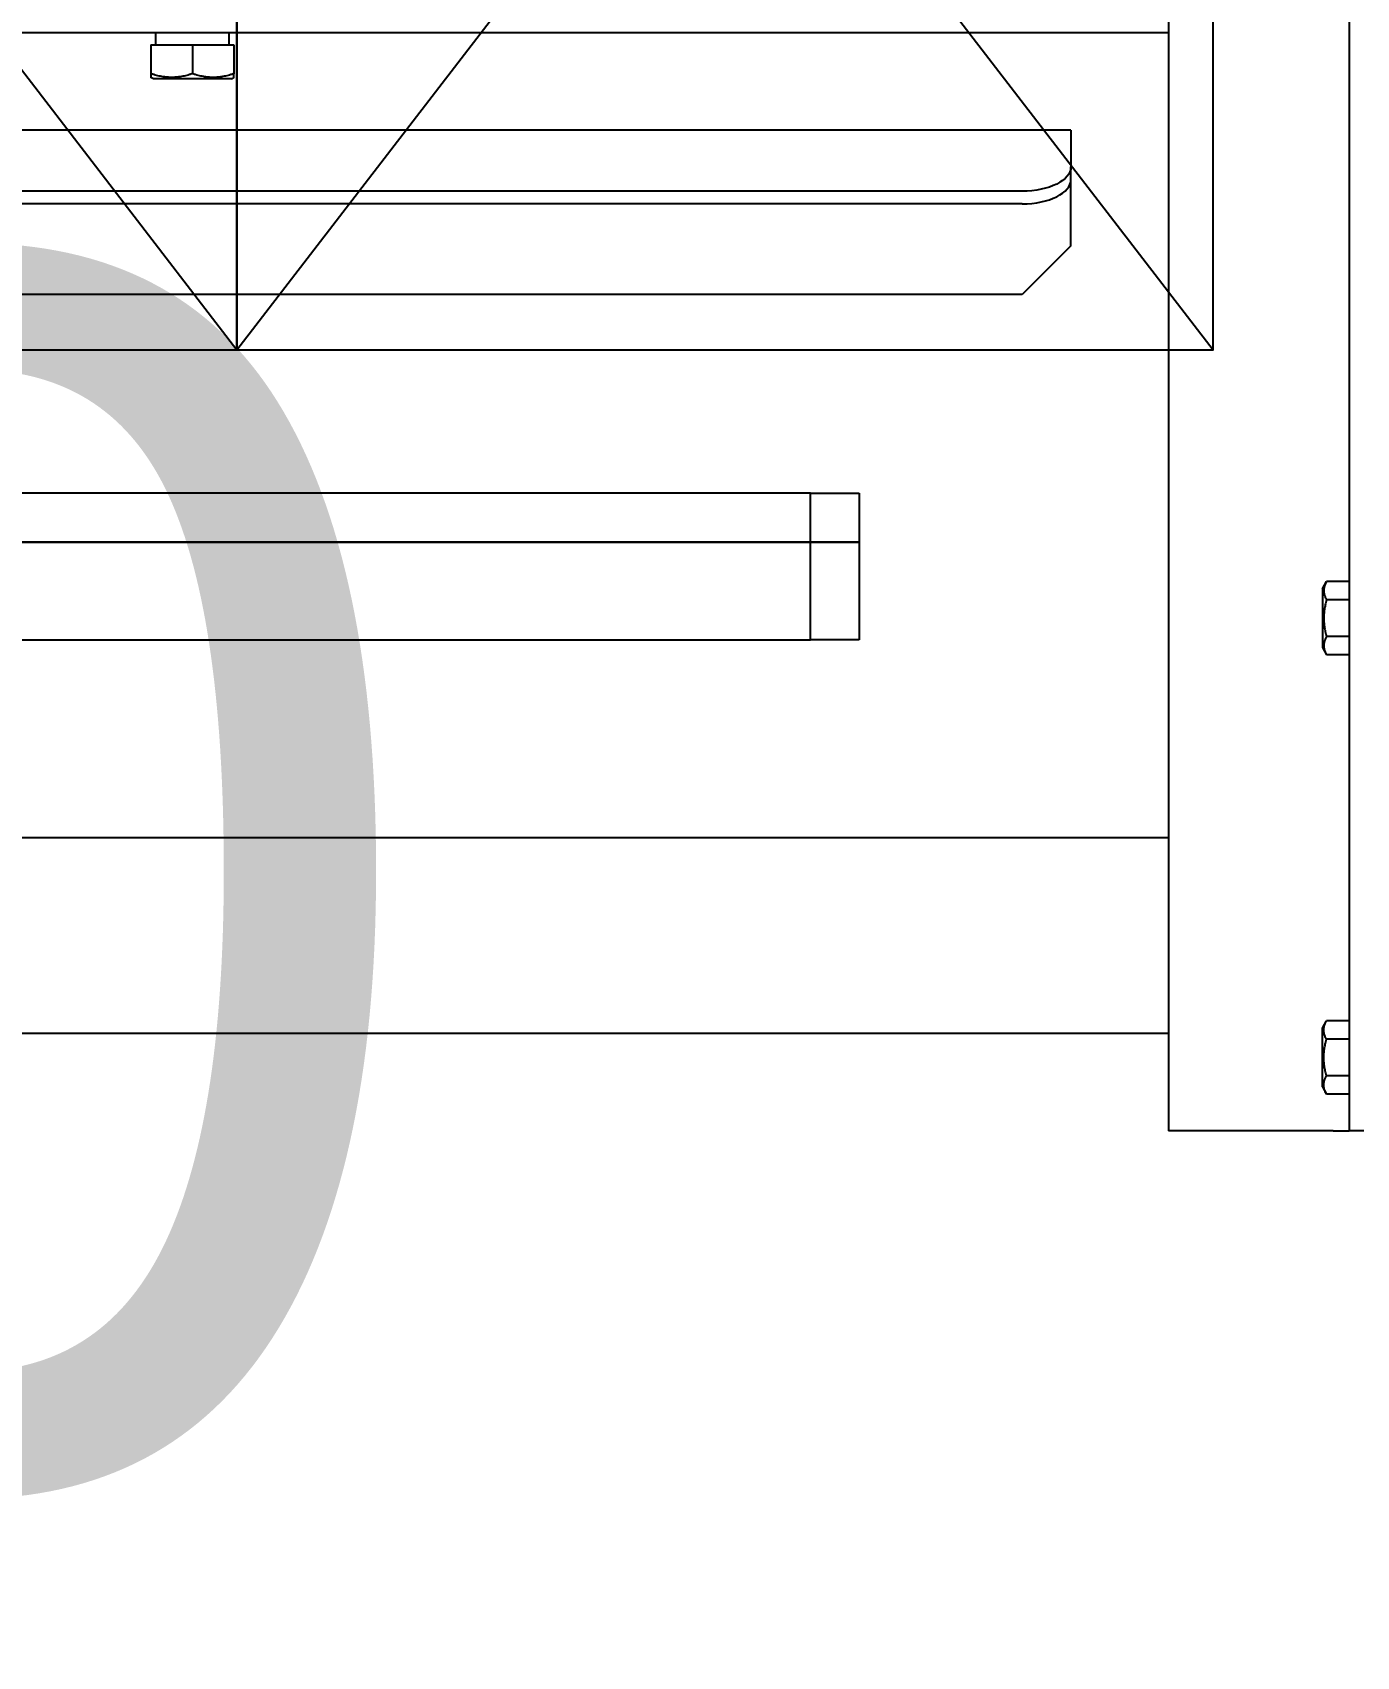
# Model space of a CAD drawing. Header units: millimetres. Extents: x -383313 to -161684, y -117025 to 99224.
# Drawn here: x -328438.3 to -328167, y 32398 to 32730.6 of the extents above; entities that cross this region are included whole.
import ezdxf

# ---------------------------------------------------------------- set-up
doc = ezdxf.new("R2010")
doc.units = ezdxf.units.MM
doc.header["$MEASUREMENT"] = 0
doc.layers.get('Defpoints').update_dxf_attribs({"color": 31})
for name, color, linetype in [('001__КОНСТРУКТИВ__размеры внутр.', 7, 'Continuous'), ('PV-5D2C5', 7, 'Continuous'), ('PV-CB35', 7, 'Continuous'), ('Робот', 30, 'Continuous')]:
    doc.layers.add(name, color=color, linetype=linetype)
doc.styles.add('PSTUDIO', font='arial.ttf')
doc.dimstyles.new('PS_TICK', dxfattribs={"dimscale": 100, "dimtxt": 2.5, "dimasz": 1, "dimexe": 2, "dimexo": 2, "dimgap": 1, "dimtad": 1, "dimdec": 0, "dimzin": 0, "dimdsep": 46, "dimtxsty": 'PSTUDIO', "dimblk": 'ARCHTICK', "dimcen": 2, "dimdle": 1.5, "dimse1": 1, "dimse2": 1, "dimadec": 0, "dimazin": 0, "dimtfac": 1, "dimtdec": 0, "dimtix": 1, "dimtmove": 1, "dimatfit": 3, "dimldrblk": 'ARCHTICK', "dimfxl": 1, "dimtolj": 1, "dimtzin": 0, "dimarcsym": 0})

# ---------------------------------------------------------------- blocks, each defined once
blk = doc.blocks.new('_ArchTick')
at = {"color": 0, "linetype": 'ByBlock', "const_width": 0.15}
blk.add_lwpolyline([(-0.5, -0.5), (0.5, 0.5)], dxfattribs=at)
blk = doc.blocks.new('*D251')
at = {"layer": '001__КОНСТРУКТИВ__размеры внутр.', "color": 0, "linetype": 'ByBlock', "lineweight": -2, "ltscale": 100, "transparency": 16777216}
for p, q in [((-329342.69, 32909.38), (-329342.69, 32129.36)), ((-328142.69, 32909.38), (-328142.69, 32129.36)), ((-327992.69, 32329.36), (-329492.69, 32329.36))]:
    blk.add_line(p, q, dxfattribs=at)
at = {"layer": 'Defpoints', "color": 0, "ltscale": 100, "transparency": 16777216}
for p in [(-329342.69, 33109.38), (-328142.69, 33109.38), (-329342.69, 32329.36)]:
    blk.add_point(p, dxfattribs=at)
at = {"layer": '001__КОНСТРУКТИВ__размеры внутр.', "color": 0, "lineweight": -2, "ltscale": 100, "transparency": 16777216, "xscale": 100, "yscale": 100, "zscale": 100, "rotation": 180}
blk.add_blockref('_ArchTick', (-329342.69, 32329.36), dxfattribs=at)
at = {"layer": '001__КОНСТРУКТИВ__размеры внутр.', "color": 0, "lineweight": -2, "ltscale": 100, "transparency": 16777216, "xscale": 100, "yscale": 100, "zscale": 100}
blk.add_blockref('_ArchTick', (-328142.69, 32329.36), dxfattribs=at)
at = {"layer": '001__КОНСТРУКТИВ__размеры внутр.', "color": 0, "ltscale": 100, "transparency": 16777216, "insert": (-328742.69, 32557), "char_height": 250, "attachment_point": 5, "style": 'PSTUDIO'}
blk.add_mtext('\\A1;1200', dxfattribs=at)
blk = doc.blocks.new('A$C26c17928')
at = {"layer": 'PV-5D2C5'}
for p, q in [((567.5, -165), (361.26, -165)), ((567.5, -165), (577.5, -165)), ((567.5, -175), (567.5, -165)), ((577.5, -165), (577.5, -175)), ((567.5, -175), (361.26, -175)), ((361.26, -175), (567.5, -175)), ((567.5, -175), (577.5, -175)), ((567.5, -195), (567.5, -175)), ((577.5, -175), (567.5, -175)), ((577.5, -175), (577.5, -195)), ((361.17, -195), (567.5, -195)), ((577.5, -195), (567.5, -195))]:
    blk.add_line(p, q, dxfattribs=at)
blk = doc.blocks.new('Робот ABB IRB660_3.15 (сверху)')
at = {"layer": 'Робот'}
blk.add_circle((0, 0), 3150, dxfattribs=at)
blk = doc.blocks.new('*U206')
at = {"layer": 'PV-CB35'}
for p, q in [((2952.54, 1872.97), (2952.54, 1172.97)), ((2989.54, 1872.97), (2989.54, 1172.97)), ((2302.54, 1397.97), (2952.54, 1397.97)), ((2745.04, 1395.47), (2745.04, 1397.97)), ((2760.04, 1395.47), (2760.04, 1397.97)), ((2744.04, 1395.47), (2752.54, 1395.47)), ((2744.04, 1395.47), (2744.04, 1389.52)), ((2752.54, 1395.47), (2761.04, 1395.47)), ((2752.54, 1395.47), (2752.54, 1389.52)), ((2761.04, 1395.47), (2761.04, 1389.52)), ((2744.54, 1388.47), (2744.04, 1388.76)), ((2760.54, 1388.47), (2744.54, 1388.47)), ((2760.54, 1388.47), (2761.04, 1388.76)), ((2932.54, 1377.96), (1732.54, 1377.96)), ((2932.54, 1377.96), (2932.54, 1377.12)), ((2932.54, 1377.12), (2932.54, 1370.46)), ((2932.54, 1367.86), (2932.54, 1370.46)), ((2932.54, 1354.26), (2932.54, 1367.86)), ((2922.54, 1365.46), (1742.54, 1365.46)), ((2922.54, 1362.86), (1742.54, 1362.86)), ((2932.54, 1354.26), (2922.54, 1344.26)), ((2922.54, 1344.26), (2542.54, 1344.26)), ((2984.04, 1283.97), (2984.91, 1285.48)), ((2989.54, 1285.48), (2984.91, 1285.48)), ((2984.04, 1283.97), (2984.04, 1271.97)), ((2989.54, 1281.72), (2984.91, 1281.72)), ((2984.04, 1271.97), (2984.91, 1270.46)), ((2989.54, 1274.22), (2984.91, 1274.22)), ((2989.54, 1270.46), (2984.91, 1270.46)), ((2952.54, 1232.97), (1493.59, 1232.97)), ((2984.04, 1193.97), (2984.91, 1195.48)), ((2989.54, 1195.48), (2984.91, 1195.48)), ((1493.59, 1192.97), (2952.54, 1192.97)), ((2984.04, 1181.97), (2984.04, 1193.97)), ((2989.54, 1191.72), (2984.91, 1191.72)), ((2984.04, 1181.97), (2984.91, 1180.46)), ((2989.54, 1184.22), (2984.91, 1184.22)), ((2989.54, 1180.46), (2984.91, 1180.46)), ((2958.84, 1172.97), (2952.54, 1172.97)), ((2986.24, 1172.97), (2958.84, 1172.97)), ((2986.24, 1172.97), (2989.54, 1172.97)), ((2992.54, 1172.97), (2989.54, 1172.97))]:
    blk.add_line(p, q, dxfattribs=at)
at = {"layer": 'PV-CB35', "extrusion": (0, 0, -1)}
blk.add_ellipse((2922.54, 1370.46), major_axis=(10, 0), ratio=0.5, start_param=0, end_param=1.570796, dxfattribs=at)
at = {"layer": 'PV-CB35'}
blk.add_ellipse((2922.54, 1367.86), major_axis=(10, 0), ratio=0.5, start_param=-1.570796, end_param=0, dxfattribs=at)
for points, weights in [([(2744.04, 1389.52), (2744.04, 1388.76), (2744.04, 1388.76)], [1.22364575665, 1.31829508532, 1.31829508532]), ([(2752.54, 1389.52), (2748.29, 1388.1), (2744.04, 1389.52)], [1.22364575665, 1.41294441399, 1.22364575665]), ([(2761.04, 1389.52), (2756.79, 1388.1), (2752.54, 1389.52)], [1.22364575665, 1.41294441399, 1.22364575665]), ([(2761.04, 1388.76), (2761.04, 1388.76), (2761.04, 1389.52)], [1.31829508532, 1.31829508532, 1.22364575665]), ([(2984.91, 1285.48), (2983.83, 1283.6), (2984.91, 1281.72)], [1.2245094272, 1.41394169484, 1.2245094272]), ([(2984.91, 1281.72), (2983.83, 1277.97), (2984.91, 1274.22)], [1.2245094272, 1.41394169484, 1.2245094272]), ([(2984.91, 1274.22), (2983.83, 1272.34), (2984.91, 1270.46)], [1.2245094272, 1.41394169484, 1.2245094272]), ([(2984.91, 1191.72), (2983.83, 1193.6), (2984.91, 1195.48)], [1.2245094272, 1.41394169484, 1.2245094272]), ([(2984.91, 1184.22), (2983.83, 1187.97), (2984.91, 1191.72)], [1.2245094272, 1.41394169484, 1.2245094272]), ([(2984.91, 1180.46), (2983.83, 1182.34), (2984.91, 1184.22)], [1.2245094272, 1.41394169484, 1.2245094272])]:
    blk.add_rational_spline(points, weights, degree=2, dxfattribs=at)

msp = doc.modelspace()

# ---------------------------------------------------------------- linework, layer by layer
at = {"color": 2, "ltscale": 100}
for p, q in [((-328596.41002, 32925.62721), (-328396.41002, 32665.62721)), ((-328396.41002, 32665.62721), (-328196.41002, 32925.62721)), ((-328396.41002, 32925.62721), (-328196.41002, 32665.62721))]:
    msp.add_line(p, q, dxfattribs=at)
for points in [[(-328596.41002, 32665.62721), (-328396.41002, 32665.62721), (-328396.41002, 32925.62721), (-328596.41002, 32925.62721)], [(-328396.41002, 32665.62721), (-328196.41002, 32665.62721), (-328196.41002, 32925.62721), (-328396.41002, 32925.62721)]]:
    msp.add_lwpolyline(points, close=True, dxfattribs=at)

# ---------------------------------------------------------------- block references
at = {"ltscale": 100}
msp.add_blockref('A$C26c17928', (-328846.41002, 32801.24375), dxfattribs=at)
at = {"layer": 'PV-CB35'}
msp.add_blockref('*U206', (-331158.08369, 31332.67957), dxfattribs=at)
at = {"layer": 'Робот', "rotation": 180}
msp.add_blockref('Робот ABB IRB660_3.15 (сверху)', (-328754.07698, 33964.72651), dxfattribs=at)

# ---------------------------------------------------------------- dimensions: what is measured, and where the dimension line sits
at = {"layer": '001__КОНСТРУКТИВ__размеры внутр.', "ltscale": 100}
dim = msp.add_linear_dim(base=(-329342.68576, 32329.3552), p1=(-328142.68576, 33109.37721), p2=(-329342.68576, 33109.37721), dimstyle='PS_TICK', override={"dimse1": 0, "dimse2": 0, "dimarcsym": 1}, dxfattribs=at)
dim.commit()
dim.dimension.update_dxf_attribs({"geometry": '*D251', "text_midpoint": (-328742.68576, 32556.99845)})

doc.saveas('drawing.dxf')
